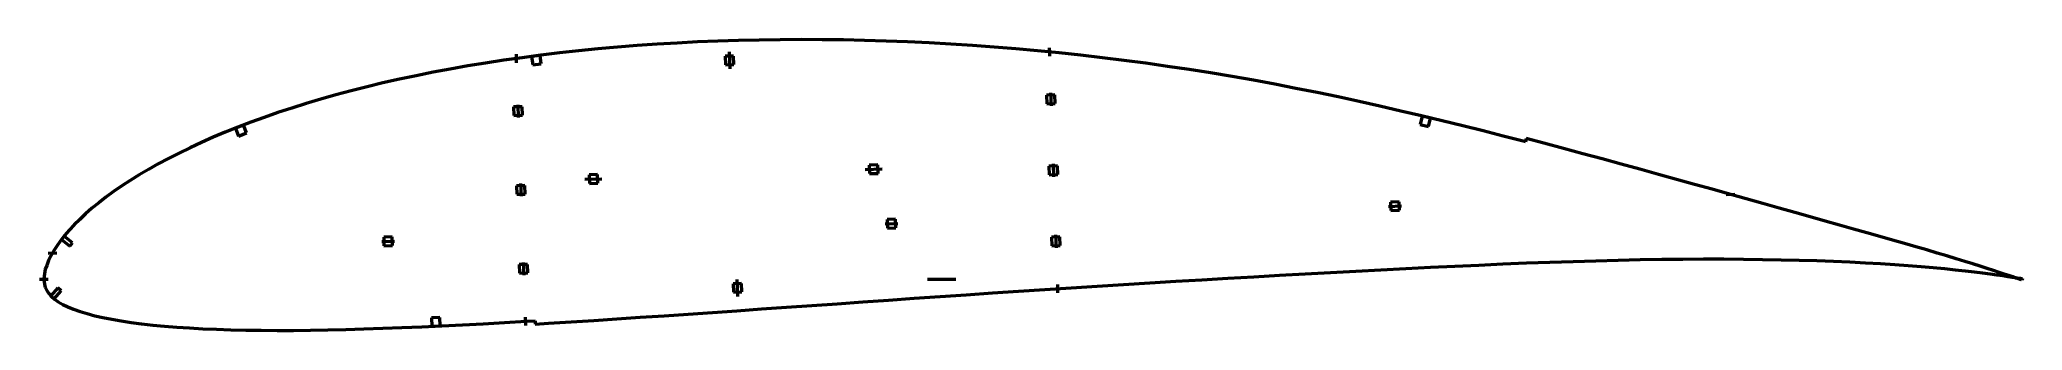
# Model space of a CAD drawing. Header units: metres. Extents: x -326 to 605, y -24 to 113.
import ezdxf

# ---------------------------------------------------------------- set-up
doc = ezdxf.new("R2010")
doc.units = ezdxf.units.M
for name, color, linetype, lineweight in [('FoilLayer', 1, 'Continuous', 50), ('StringerLayer', 1, 'Continuous', 50), ('SubLayer', 1, 'Continuous', 50)]:
    doc.layers.add(name, color=color, linetype=linetype, lineweight=lineweight)

msp = doc.modelspace()

# ---------------------------------------------------------------- linework, layer by layer
at = {"layer": 'FoilLayer'}
for p, q in [((-7.38, 111.88), (-16.94, 111.49)), ((2.29, 112.19), (-7.38, 111.88)), ((12.01, 112.4), (2.29, 112.19)), ((21.82, 112.54), (12.01, 112.4)), ((31.68, 112.61), (21.82, 112.54)), ((41.57, 112.57), (31.68, 112.61)), ((51.53, 112.44), (41.57, 112.57)), ((61.51, 112.22), (51.53, 112.44)), ((71.56, 111.91), (61.51, 112.22)), ((81.64, 111.52), (71.56, 111.91)), ((-107.81, 102.87), (-116.29, 101.59)), ((-99.18, 104.1), (-107.81, 102.87)), ((-90.45, 105.25), (-99.18, 104.1)), ((-81.61, 106.33), (-90.45, 105.25)), ((-72.66, 107.33), (-81.61, 106.33)), ((-63.63, 108.23), (-72.66, 107.33)), ((-54.49, 109.03), (-63.63, 108.23)), ((-45.24, 109.77), (-54.49, 109.03)), ((-35.88, 110.43), (-45.24, 109.77)), ((-26.45, 111), (-35.88, 110.43)), ((-16.94, 111.49), (-26.45, 111)), ((91.76, 111.05), (81.64, 111.52)), ((101.88, 110.48), (91.76, 111.05)), ((112.03, 109.82), (101.88, 110.48)), ((122.21, 109.07), (112.03, 109.82)), ((132.4, 108.24), (122.21, 109.07)), ((142.59, 107.32), (132.4, 108.24)), ((152.79, 106.33), (142.59, 107.32)), ((162.97, 105.25), (152.79, 106.33)), ((173.15, 104.07), (162.97, 105.25)), ((183.31, 102.81), (173.15, 104.07)), ((193.46, 101.46), (183.31, 102.81)), ((-156.76, 93.95), (-164.44, 92.23)), ((-148.94, 95.62), (-156.76, 93.95)), ((-140.97, 97.23), (-148.94, 95.62)), ((-132.86, 98.76), (-140.97, 97.23)), ((-124.64, 100.21), (-132.86, 98.76)), ((-116.29, 101.59), (-124.64, 100.21)), ((203.6, 100.03), (193.46, 101.46)), ((213.72, 98.52), (203.6, 100.03)), ((223.81, 96.92), (213.72, 98.52)), ((233.86, 95.24), (223.81, 96.92)), ((243.88, 93.48), (233.86, 95.24)), ((253.88, 91.63), (243.88, 93.48)), ((-193.6, 84.61), (-200.5, 82.57)), ((-186.53, 86.62), (-193.6, 84.61)), ((-179.31, 88.57), (-186.53, 86.62)), ((-171.94, 90.44), (-179.31, 88.57)), ((-164.44, 92.23), (-171.94, 90.44)), ((263.83, 89.71), (253.88, 91.63)), ((273.76, 87.72), (263.83, 89.71)), ((283.63, 85.67), (273.76, 87.72)), ((293.45, 83.52), (283.63, 85.67)), ((-220.21, 76.07), (-226.44, 73.79)), ((-213.81, 78.29), (-220.21, 76.07)), ((-207.24, 80.45), (-213.81, 78.29)), ((-200.5, 82.57), (-207.24, 80.45)), ((303.24, 81.31), (293.45, 83.52)), ((313, 79.05), (303.24, 81.31)), ((322.74, 76.73), (313, 79.05)), ((332.43, 74.41), (322.74, 76.73)), ((342.06, 72.06), (332.43, 74.41)), ((-244.12, 66.71), (-249.63, 64.28)), ((-238.41, 69.11), (-244.12, 66.71)), ((-232.52, 71.47), (-238.41, 69.11)), ((-226.44, 73.79), (-232.52, 71.47)), ((351.59, 69.68), (342.06, 72.06)), ((361.05, 67.27), (351.59, 69.68)), ((370.43, 64.85), (361.05, 67.27)), ((371.89, 66.07), (371.49, 64.57)), ((380.14, 63.9), (371.89, 66.07)), ((-265.1, 56.76), (-269.88, 54.22)), ((-260.12, 59.3), (-265.1, 56.76)), ((-254.97, 61.81), (-260.12, 59.3)), ((-249.63, 64.28), (-254.97, 61.81)), ((371.49, 64.57), (370.43, 64.85)), ((389.35, 61.46), (380.14, 63.9)), ((398.47, 59.01), (389.35, 61.46)), ((407.49, 56.55), (398.47, 59.01)), ((416.4, 54.1), (407.49, 56.55)), ((-278.84, 49.07), (-283.02, 46.47)), ((-274.47, 51.64), (-278.84, 49.07)), ((-269.88, 54.22), (-274.47, 51.64)), ((425.21, 51.68), (416.4, 54.1)), ((433.89, 49.29), (425.21, 51.68)), ((442.42, 46.93), (433.89, 49.29)), ((450.81, 44.59), (442.42, 46.93)), ((-294.4, 38.58), (-297.79, 35.96)), ((-290.8, 41.2), (-294.4, 38.58)), ((-287, 43.85), (-290.8, 41.2)), ((-283.02, 46.47), (-287, 43.85)), ((459.06, 42.27), (450.81, 44.59)), ((467.16, 40), (459.06, 42.27)), ((475.1, 37.78), (467.16, 40)), ((482.86, 35.61), (475.1, 37.78)), ((-306.69, 28.16), (-309.25, 25.58)), ((-303.93, 30.76), (-306.69, 28.16)), ((-300.97, 33.37), (-303.93, 30.76)), ((-297.79, 35.96), (-300.97, 33.37)), ((490.43, 33.47), (482.86, 35.61)), ((497.82, 31.38), (490.43, 33.47)), ((505.01, 29.35), (497.82, 31.38)), ((512.01, 27.37), (505.01, 29.35)), ((-313.77, 20.51), (-315.72, 18.03)), ((-311.61, 23.02), (-313.77, 20.51)), ((-309.25, 25.58), (-311.61, 23.02)), ((518.8, 25.46), (512.01, 27.37)), ((525.35, 23.61), (518.8, 25.46)), ((531.69, 21.8), (525.35, 23.61)), ((537.8, 20.07), (531.69, 21.8)), ((543.66, 18.4), (537.8, 20.07)), ((-320.26, 10.96), (-321.32, 8.81)), ((-318.96, 13.28), (-320.26, 10.96)), ((-317.45, 15.62), (-318.96, 13.28)), ((-315.72, 18.03), (-317.45, 15.62)), ((425.3, 9.26), (435.43, 9.4)), ((435.43, 9.4), (445.32, 9.49)), ((445.32, 9.49), (455.02, 9.55)), ((455.02, 9.55), (464.51, 9.56)), ((464.51, 9.56), (473.76, 9.5)), ((473.76, 9.5), (482.76, 9.38)), ((482.76, 9.38), (491.47, 9.22)), ((549.28, 16.8), (543.66, 18.4)), ((554.65, 15.26), (549.28, 16.8)), ((559.75, 13.77), (554.65, 15.26)), ((564.6, 12.34), (559.75, 13.77)), ((569.18, 10.97), (564.6, 12.34)), ((573.5, 9.66), (569.18, 10.97)), ((577.56, 8.41), (573.5, 9.66)), ((-323.28, 2.53), (-323.5, 0.28)), ((-323.5, 0.28), (-323.5, -0.27)), ((-322.84, 4.75), (-323.28, 2.53)), ((-322.21, 6.5), (-322.84, 4.75)), ((-321.32, 8.81), (-322.21, 6.5)), ((219.73, -0.22), (231.89, 0.49)), ((231.89, 0.49), (244, 1.2)), ((244, 1.2), (256.09, 1.9)), ((256.09, 1.9), (268.11, 2.56)), ((268.11, 2.56), (280.04, 3.19)), ((280.04, 3.19), (291.87, 3.83)), ((291.87, 3.83), (303.62, 4.47)), ((303.62, 4.47), (315.3, 5.07)), ((315.3, 5.07), (326.89, 5.63)), ((326.89, 5.63), (338.35, 6.16)), ((338.35, 6.16), (349.68, 6.69)), ((349.68, 6.69), (360.91, 7.2)), ((360.91, 7.2), (372.02, 7.67)), ((372.02, 7.67), (383, 8.07)), ((383, 8.07), (393.82, 8.42)), ((393.82, 8.42), (404.46, 8.75)), ((404.46, 8.75), (414.96, 9.04)), ((414.96, 9.04), (425.3, 9.26)), ((491.47, 9.22), (499.94, 9.02)), ((499.94, 9.02), (508.15, 8.78)), ((508.15, 8.78), (516.07, 8.48)), ((516.07, 8.48), (523.67, 8.14)), ((523.67, 8.14), (530.98, 7.79)), ((530.98, 7.79), (537.99, 7.4)), ((537.99, 7.4), (544.71, 6.97)), ((544.71, 6.97), (551.07, 6.48)), ((551.07, 6.48), (557.09, 5.99)), ((557.09, 5.99), (562.76, 5.5)), ((562.76, 5.5), (568.1, 5)), ((568.1, 5), (573.09, 4.5)), ((573.09, 4.5), (577.72, 3.99)), ((581.35, 7.24), (577.56, 8.41)), ((577.72, 3.99), (581.99, 3.49)), ((584.86, 6.14), (581.35, 7.24)), ((581.99, 3.49), (585.88, 2.99)), ((588.1, 5.1), (584.86, 6.14)), ((585.88, 2.99), (589.41, 2.53)), ((591.05, 4.14), (588.1, 5.1)), ((589.41, 2.53), (592.56, 2.1)), ((593.73, 3.25), (591.05, 4.14)), ((592.56, 2.1), (595.35, 1.71)), ((596.13, 2.45), (593.73, 3.25)), ((595.35, 1.71), (597.76, 1.37)), ((598.23, 1.74), (596.13, 2.45)), ((597.76, 1.37), (599.81, 1.07)), ((600.04, 1.12), (598.23, 1.74)), ((599.81, 1.07), (601.5, 0.82)), ((601.54, 0.6), (600.04, 1.12)), ((601.5, 0.82), (602.83, 0.61)), ((602.74, 0.18), (601.54, 0.6)), ((603.62, -0.13), (602.74, 0.18)), ((602.83, 0.61), (603.77, 0.46)), ((603.77, 0.46), (604.38, 0.38)), ((604.58, 0.34), (604.35, -0.38)), ((604.38, 0.38), (604.58, 0.34)), ((-323.5, -0.27), (-323.3, -2.34)), ((-323.3, -2.34), (-322.84, -3.82)), ((-322.84, -3.82), (-322.16, -5.24)), ((-322.16, -5.24), (-321.18, -6.67)), ((-321.18, -6.67), (-319.97, -8.05)), ((-319.97, -8.05), (-318.48, -9.38)), ((72.67, -9.74), (84.81, -8.91)), ((84.81, -8.91), (96.98, -8.09)), ((96.98, -8.09), (109.18, -7.26)), ((109.18, -7.26), (121.41, -6.42)), ((121.41, -6.42), (133.71, -5.59)), ((133.71, -5.59), (146.03, -4.78)), ((146.03, -4.78), (158.35, -4.01)), ((158.35, -4.01), (170.64, -3.23)), ((170.64, -3.23), (182.93, -2.44)), ((182.93, -2.44), (195.22, -1.67)), ((195.22, -1.67), (207.5, -0.94)), ((207.5, -0.94), (219.73, -0.22)), ((604.17, -0.31), (603.62, -0.13)), ((604.35, -0.38), (604.17, -0.31)), ((-318.48, -9.38), (-316.74, -10.64)), ((-316.74, -10.64), (-314.7, -11.82)), ((-314.7, -11.82), (-312.3, -12.95)), ((-312.3, -12.95), (-309.55, -14.04)), ((-309.55, -14.04), (-306.5, -15.11)), ((-306.5, -15.11), (-303.22, -16.14)), ((-303.22, -16.14), (-299.67, -17.09)), ((-299.67, -17.09), (-295.83, -17.95)), ((-295.83, -17.95), (-291.68, -18.76)), ((-54.73, -18.61), (-43.73, -17.85)), ((-43.73, -17.85), (-32.58, -17.1)), ((-32.58, -17.1), (-21.31, -16.36)), ((-21.31, -16.36), (-9.94, -15.57)), ((-9.94, -15.57), (1.56, -14.75)), ((1.56, -14.75), (13.18, -13.92)), ((13.18, -13.92), (24.92, -13.09)), ((24.92, -13.09), (36.75, -12.28)), ((36.75, -12.28), (48.64, -11.46)), ((48.64, -11.46), (60.61, -10.6)), ((60.61, -10.6), (72.67, -9.74)), ((-291.68, -18.76), (-287.25, -19.54)), ((-287.25, -19.54), (-282.58, -20.26)), ((-282.58, -20.26), (-277.66, -20.91)), ((-277.66, -20.91), (-272.47, -21.47)), ((-272.47, -21.47), (-266.97, -21.97)), ((-266.97, -21.97), (-261.21, -22.44)), ((-261.21, -22.44), (-255.2, -22.86)), ((-255.2, -22.86), (-248.99, -23.22)), ((-248.99, -23.22), (-242.52, -23.49)), ((-242.52, -23.49), (-235.79, -23.7)), ((-235.79, -23.7), (-228.78, -23.85)), ((-228.78, -23.85), (-221.56, -23.96)), ((-221.56, -23.96), (-214.11, -24)), ((-214.11, -24), (-206.45, -23.98)), ((-206.45, -23.98), (-198.52, -23.87)), ((-198.52, -23.87), (-190.34, -23.73)), ((-190.34, -23.73), (-181.94, -23.55)), ((-181.94, -23.55), (-173.35, -23.33)), ((-173.35, -23.33), (-164.55, -23.03)), ((-164.55, -23.03), (-155.54, -22.68)), ((-155.54, -22.68), (-146.29, -22.27)), ((-146.29, -22.27), (-136.83, -21.85)), ((-136.83, -21.85), (-127.2, -21.39)), ((-127.2, -21.39), (-117.41, -20.89)), ((-117.41, -20.89), (-107.42, -20.32)), ((-107.42, -20.32), (-97.22, -19.71)), ((-97.22, -19.71), (-93.12, -19.47)), ((-93.12, -19.47), (-93.03, -21.02)), ((-93.03, -21.02), (-86.74, -20.64)), ((-86.74, -20.64), (-76.22, -20.01)), ((-76.22, -20.01), (-65.55, -19.34)), ((-65.55, -19.34), (-54.73, -18.61))]:
    msp.add_line(p, q, dxfattribs=at)
at = {"layer": 'StringerLayer'}
for p, q in [((-90.76, 105.21), (-94.72, 104.69)), ((-94.72, 104.69), (-94.2, 100.72)), ((-90.23, 101.24), (-90.76, 105.21)), ((-94.2, 100.72), (-90.23, 101.24)), ((323.09, 76.65), (322.16, 72.76)), ((326.98, 75.72), (323.09, 76.65)), ((326.04, 71.83), (326.98, 75.72)), ((-229.92, 72.46), (-233.65, 71.03)), ((-233.65, 71.03), (-232.22, 67.3)), ((-232.22, 67.3), (-228.49, 68.73)), ((-228.49, 68.73), (-229.92, 72.46)), ((322.16, 72.76), (326.04, 71.83)), ((-314.01, 20.21), (-315.24, 18.63)), ((-315.24, 18.63), (-311.31, 15.55)), ((-310.08, 17.12), (-314.01, 20.21)), ((-311.31, 15.55), (-310.08, 17.12)), ((-316.95, -4.04), (-320.27, -7.78)), ((-320.27, -7.78), (-318.77, -9.11)), ((-318.77, -9.11), (-315.46, -5.36)), ((-315.46, -5.36), (-316.95, -4.04)), ((-137.77, -17.89), (-141.76, -18.06)), ((-141.76, -18.06), (-141.59, -22.06)), ((-137.59, -21.88), (-137.77, -17.89)), ((-141.59, -22.06), (-137.59, -21.88))]:
    msp.add_line(p, q, dxfattribs=at)
at = {"layer": 'SubLayer'}
for p, q in [((-102.03, 105.7), (-101.89, 101.71)), ((0.06, 104.89), (-3.93, 104.75)), ((-3.93, 104.75), (-3.79, 100.75)), ((-2, 106.82), (-1.73, 98.82)), ((0.2, 100.89), (0.06, 104.89)), ((148.02, 108.79), (148.16, 104.79)), ((-3.79, 100.75), (0.2, 100.89)), ((150.79, 86.62), (146.8, 86.48)), ((146.8, 86.48), (146.94, 82.48)), ((148.76, 87.55), (148.97, 81.55)), ((150.93, 82.62), (150.79, 86.62)), ((-99.17, 81.09), (-103.16, 80.95)), ((-103.16, 80.95), (-103.02, 76.95)), ((-103.02, 76.95), (-99.03, 77.09)), ((-101.2, 82.01), (-100.99, 76.02)), ((-99.03, 77.09), (-99.17, 81.09)), ((146.94, 82.48), (150.93, 82.62)), ((-69.71, 46.97), (-61.71, 47.25)), ((-63.78, 49.18), (-67.78, 49.04)), ((-67.78, 49.04), (-67.64, 45.04)), ((-63.64, 45.18), (-63.78, 49.18)), ((61.71, 51.56), (69.71, 51.84)), ((67.64, 53.77), (63.64, 53.63)), ((63.64, 53.63), (63.78, 49.63)), ((63.78, 49.63), (67.78, 49.77)), ((67.78, 49.77), (67.64, 53.77)), ((151.96, 53.26), (147.96, 53.12)), ((147.96, 53.12), (148.1, 49.12)), ((148.1, 49.12), (152.1, 49.26)), ((149.92, 54.19), (150.13, 48.19)), ((152.1, 49.26), (151.96, 53.26)), ((-97.87, 44.05), (-101.87, 43.91)), ((-101.87, 43.91), (-101.73, 39.92)), ((-101.73, 39.92), (-97.73, 40.06)), ((-99.91, 44.98), (-99.7, 38.99)), ((-97.73, 40.06), (-97.87, 44.05)), ((-67.64, 45.04), (-63.64, 45.18)), ((465.71, 39.78), (469.71, 39.92)), ((76.05, 28.18), (72.05, 28.04)), ((72.05, 28.04), (72.19, 24.04)), ((76.19, 24.18), (76.05, 28.18)), ((307.27, 34.25), (313.27, 34.46)), ((312.2, 36.42), (308.2, 36.28)), ((308.2, 36.28), (308.34, 32.28)), ((308.34, 32.28), (312.34, 32.42)), ((312.34, 32.42), (312.2, 36.42)), ((-160.11, 19.93), (-164.11, 19.79)), ((-164.11, 19.79), (-163.97, 15.79)), ((-159.97, 15.93), (-160.11, 19.93)), ((71.12, 26), (77.12, 26.21)), ((72.19, 24.04), (76.19, 24.18)), ((153.12, 19.9), (149.13, 19.76)), ((149.13, 19.76), (149.26, 15.76)), ((151.09, 20.83), (151.3, 14.84)), ((153.26, 15.9), (153.12, 19.9)), ((527.7, 22.42), (527.99, 23.38)), ((-321.47, 12.29), (-317.47, 12.43)), ((-165.03, 17.76), (-159.04, 17.96)), ((-163.97, 15.79), (-159.97, 15.93)), ((149.26, 15.76), (153.26, 15.9)), ((566.14, 11.35), (566.44, 12.31)), ((-325.5, 0), (-321.5, 0)), ((-96.58, 7.02), (-100.58, 6.88)), ((-100.58, 6.88), (-100.44, 2.88)), ((-100.44, 2.88), (-96.44, 3.02)), ((-98.61, 7.95), (-98.4, 1.95)), ((-96.44, 3.02), (-96.58, 7.02)), ((91, 0), (104.3, 0)), ((524.86, 7.58), (524.96, 8.58)), ((564.79, 4.81), (564.92, 5.8)), ((584.67, 2.64), (584.83, 3.63)), ((585.26, 5.48), (585.56, 6.44)), ((3.79, -1.94), (-0.2, -2.08)), ((-0.2, -2.08), (-0.06, -6.08)), ((-0.06, -6.08), (3.93, -5.94)), ((2, -8.01), (1.73, -0.02)), ((3.93, -5.94), (3.79, -1.94)), ((151.9, -2.41), (152.04, -6.4)), ((-97.72, -17.74), (-97.58, -21.73))]:
    msp.add_line(p, q, dxfattribs=at)

doc.saveas('drawing.dxf')
